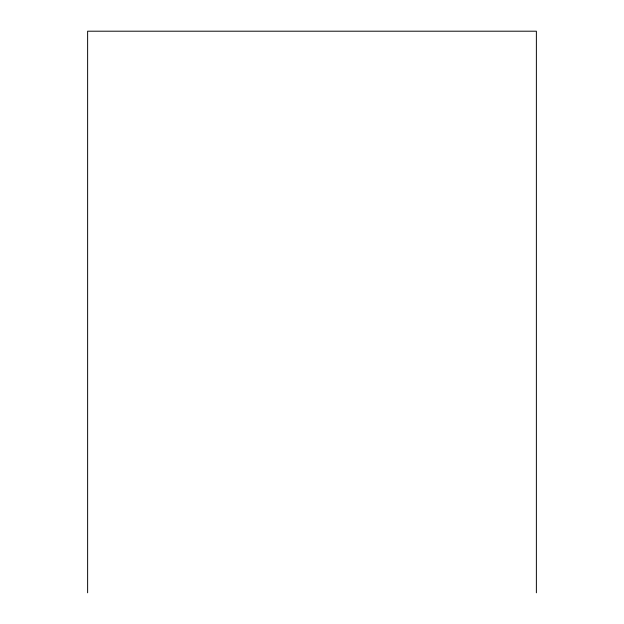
<?xml version="1.0" encoding="UTF-8"?>
<svg xmlns="http://www.w3.org/2000/svg" width="624" height="624" viewBox="0 0 624 624"><rect width="100%" height="100%" fill="white"/><g stroke="black" fill="none" stroke-linecap="round" stroke-linejoin="round"><path stroke-width="0.94" d="M536.375 592.8L536.375 31.2L87.625 31.2L87.625 592.8"/></g></svg>
